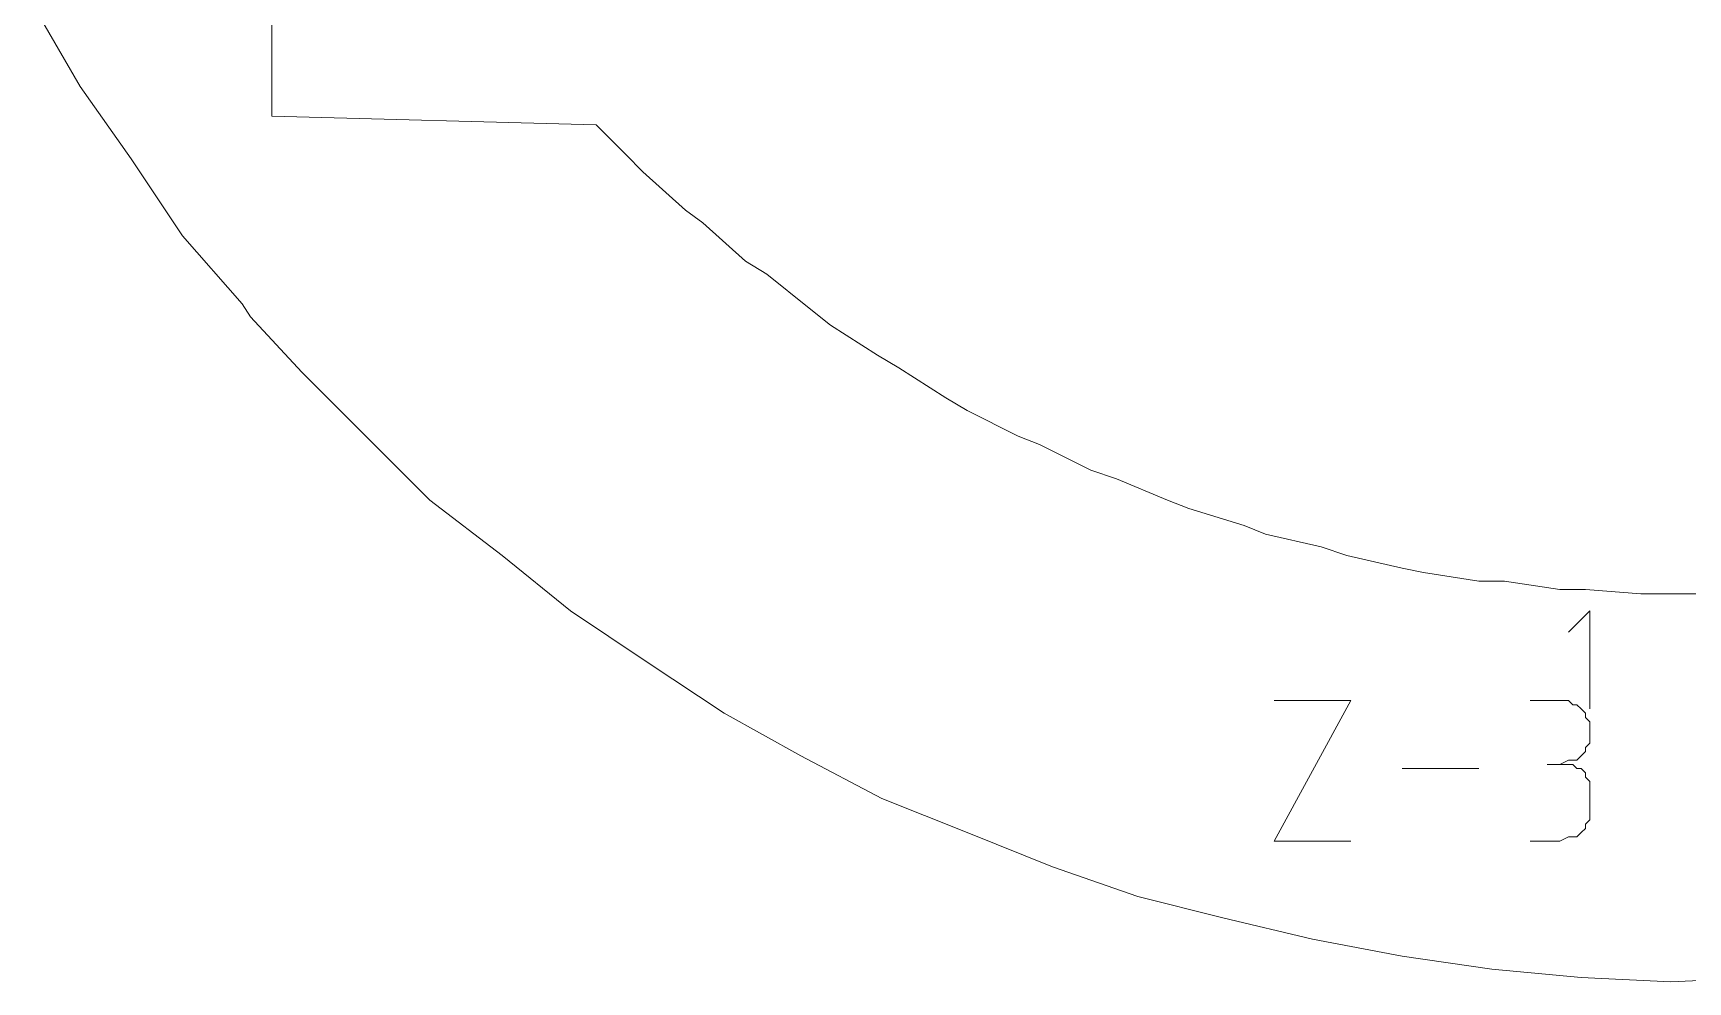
# Model space of a CAD drawing. Header units: centimetres. Extents: x -10.4 to 10.4, y -10.8 to 7.6.
# Drawn here: x 0.42 to 2.615, y -10.761 to -9.502 of the extents above; entities that cross this region are included whole.
import ezdxf
from ezdxf.lldxf.tags import DXFTag

# ---------------------------------------------------------------- set-up
doc = ezdxf.new("R2010")
doc.units = ezdxf.units.CM
doc.header["$MEASUREMENT"] = 0
doc.layers.add('layer 1', color=7, linetype='Continuous')
tags = doc.linetypes.add('New Line1145', pattern=[0.2, 0.1, -0.1]).pattern_tags.tags
tags[6:7] = [DXFTag(74, 4), DXFTag(75, 0), DXFTag(340, '0'), DXFTag(46, 1.0), DXFTag(50, 0.0), DXFTag(44, 0.0), DXFTag(45, 0.0)]
tags[4:5] = [DXFTag(74, 4), DXFTag(75, 0), DXFTag(340, '0'), DXFTag(46, 1.0), DXFTag(50, 0.0), DXFTag(44, 0.0), DXFTag(45, 0.0)]
tags = doc.linetypes.add('New Line1146', pattern=[0.2, 0.1, -0.1]).pattern_tags.tags
tags[6:7] = [DXFTag(74, 4), DXFTag(75, 0), DXFTag(340, '0'), DXFTag(46, 1.0), DXFTag(50, 0.0), DXFTag(44, 0.0), DXFTag(45, 0.0)]
tags[4:5] = [DXFTag(74, 4), DXFTag(75, 0), DXFTag(340, '0'), DXFTag(46, 1.0), DXFTag(50, 0.0), DXFTag(44, 0.0), DXFTag(45, 0.0)]
tags = doc.linetypes.add('New Line1147', pattern=[0.2, 0.1, -0.1]).pattern_tags.tags
tags[6:7] = [DXFTag(74, 4), DXFTag(75, 0), DXFTag(340, '0'), DXFTag(46, 1.0), DXFTag(50, 0.0), DXFTag(44, 0.0), DXFTag(45, 0.0)]
tags[4:5] = [DXFTag(74, 4), DXFTag(75, 0), DXFTag(340, '0'), DXFTag(46, 1.0), DXFTag(50, 0.0), DXFTag(44, 0.0), DXFTag(45, 0.0)]
tags = doc.linetypes.add('New Line1148', pattern=[0.2, 0.1, -0.1]).pattern_tags.tags
tags[6:7] = [DXFTag(74, 4), DXFTag(75, 0), DXFTag(340, '0'), DXFTag(46, 1.0), DXFTag(50, 0.0), DXFTag(44, 0.0), DXFTag(45, 0.0)]
tags[4:5] = [DXFTag(74, 4), DXFTag(75, 0), DXFTag(340, '0'), DXFTag(46, 1.0), DXFTag(50, 0.0), DXFTag(44, 0.0), DXFTag(45, 0.0)]
tags = doc.linetypes.add('New Line1149', pattern=[0.2, 0.1, -0.1]).pattern_tags.tags
tags[6:7] = [DXFTag(74, 4), DXFTag(75, 0), DXFTag(340, '0'), DXFTag(46, 1.0), DXFTag(50, 0.0), DXFTag(44, 0.0), DXFTag(45, 0.0)]
tags[4:5] = [DXFTag(74, 4), DXFTag(75, 0), DXFTag(340, '0'), DXFTag(46, 1.0), DXFTag(50, 0.0), DXFTag(44, 0.0), DXFTag(45, 0.0)]
tags = doc.linetypes.add('New Line1150', pattern=[0.2, 0.1, -0.1]).pattern_tags.tags
tags[6:7] = [DXFTag(74, 4), DXFTag(75, 0), DXFTag(340, '0'), DXFTag(46, 1.0), DXFTag(50, 0.0), DXFTag(44, 0.0), DXFTag(45, 0.0)]
tags[4:5] = [DXFTag(74, 4), DXFTag(75, 0), DXFTag(340, '0'), DXFTag(46, 1.0), DXFTag(50, 0.0), DXFTag(44, 0.0), DXFTag(45, 0.0)]
tags = doc.linetypes.add('New Line1151', pattern=[0.2, 0.1, -0.1]).pattern_tags.tags
tags[6:7] = [DXFTag(74, 4), DXFTag(75, 0), DXFTag(340, '0'), DXFTag(46, 1.0), DXFTag(50, 0.0), DXFTag(44, 0.0), DXFTag(45, 0.0)]
tags[4:5] = [DXFTag(74, 4), DXFTag(75, 0), DXFTag(340, '0'), DXFTag(46, 1.0), DXFTag(50, 0.0), DXFTag(44, 0.0), DXFTag(45, 0.0)]
tags = doc.linetypes.add('New Line1152', pattern=[0.2, 0.1, -0.1]).pattern_tags.tags
tags[6:7] = [DXFTag(74, 4), DXFTag(75, 0), DXFTag(340, '0'), DXFTag(46, 1.0), DXFTag(50, 0.0), DXFTag(44, 0.0), DXFTag(45, 0.0)]
tags[4:5] = [DXFTag(74, 4), DXFTag(75, 0), DXFTag(340, '0'), DXFTag(46, 1.0), DXFTag(50, 0.0), DXFTag(44, 0.0), DXFTag(45, 0.0)]
tags = doc.linetypes.add('New Line1153', pattern=[0.2, 0.1, -0.1]).pattern_tags.tags
tags[6:7] = [DXFTag(74, 4), DXFTag(75, 0), DXFTag(340, '0'), DXFTag(46, 1.0), DXFTag(50, 0.0), DXFTag(44, 0.0), DXFTag(45, 0.0)]
tags[4:5] = [DXFTag(74, 4), DXFTag(75, 0), DXFTag(340, '0'), DXFTag(46, 1.0), DXFTag(50, 0.0), DXFTag(44, 0.0), DXFTag(45, 0.0)]
tags = doc.linetypes.add('New Line1154', pattern=[0.2, 0.1, -0.1]).pattern_tags.tags
tags[6:7] = [DXFTag(74, 4), DXFTag(75, 0), DXFTag(340, '0'), DXFTag(46, 1.0), DXFTag(50, 0.0), DXFTag(44, 0.0), DXFTag(45, 0.0)]
tags[4:5] = [DXFTag(74, 4), DXFTag(75, 0), DXFTag(340, '0'), DXFTag(46, 1.0), DXFTag(50, 0.0), DXFTag(44, 0.0), DXFTag(45, 0.0)]
tags = doc.linetypes.add('New Line1155', pattern=[0.2, 0.1, -0.1]).pattern_tags.tags
tags[6:7] = [DXFTag(74, 4), DXFTag(75, 0), DXFTag(340, '0'), DXFTag(46, 1.0), DXFTag(50, 0.0), DXFTag(44, 0.0), DXFTag(45, 0.0)]
tags[4:5] = [DXFTag(74, 4), DXFTag(75, 0), DXFTag(340, '0'), DXFTag(46, 1.0), DXFTag(50, 0.0), DXFTag(44, 0.0), DXFTag(45, 0.0)]
tags = doc.linetypes.add('New Line1156', pattern=[0.2, 0.1, -0.1]).pattern_tags.tags
tags[6:7] = [DXFTag(74, 4), DXFTag(75, 0), DXFTag(340, '0'), DXFTag(46, 1.0), DXFTag(50, 0.0), DXFTag(44, 0.0), DXFTag(45, 0.0)]
tags[4:5] = [DXFTag(74, 4), DXFTag(75, 0), DXFTag(340, '0'), DXFTag(46, 1.0), DXFTag(50, 0.0), DXFTag(44, 0.0), DXFTag(45, 0.0)]
tags = doc.linetypes.add('New Line1157', pattern=[0.2, 0.1, -0.1]).pattern_tags.tags
tags[6:7] = [DXFTag(74, 4), DXFTag(75, 0), DXFTag(340, '0'), DXFTag(46, 1.0), DXFTag(50, 0.0), DXFTag(44, 0.0), DXFTag(45, 0.0)]
tags[4:5] = [DXFTag(74, 4), DXFTag(75, 0), DXFTag(340, '0'), DXFTag(46, 1.0), DXFTag(50, 0.0), DXFTag(44, 0.0), DXFTag(45, 0.0)]
tags = doc.linetypes.add('New Line1158', pattern=[0.2, 0.1, -0.1]).pattern_tags.tags
tags[6:7] = [DXFTag(74, 4), DXFTag(75, 0), DXFTag(340, '0'), DXFTag(46, 1.0), DXFTag(50, 0.0), DXFTag(44, 0.0), DXFTag(45, 0.0)]
tags[4:5] = [DXFTag(74, 4), DXFTag(75, 0), DXFTag(340, '0'), DXFTag(46, 1.0), DXFTag(50, 0.0), DXFTag(44, 0.0), DXFTag(45, 0.0)]
tags = doc.linetypes.add('New Line1159', pattern=[0.2, 0.1, -0.1]).pattern_tags.tags
tags[6:7] = [DXFTag(74, 4), DXFTag(75, 0), DXFTag(340, '0'), DXFTag(46, 1.0), DXFTag(50, 0.0), DXFTag(44, 0.0), DXFTag(45, 0.0)]
tags[4:5] = [DXFTag(74, 4), DXFTag(75, 0), DXFTag(340, '0'), DXFTag(46, 1.0), DXFTag(50, 0.0), DXFTag(44, 0.0), DXFTag(45, 0.0)]
tags = doc.linetypes.add('New Line1160', pattern=[0.2, 0.1, -0.1]).pattern_tags.tags
tags[6:7] = [DXFTag(74, 4), DXFTag(75, 0), DXFTag(340, '0'), DXFTag(46, 1.0), DXFTag(50, 0.0), DXFTag(44, 0.0), DXFTag(45, 0.0)]
tags[4:5] = [DXFTag(74, 4), DXFTag(75, 0), DXFTag(340, '0'), DXFTag(46, 1.0), DXFTag(50, 0.0), DXFTag(44, 0.0), DXFTag(45, 0.0)]
tags = doc.linetypes.add('New Line1161', pattern=[0.2, 0.1, -0.1]).pattern_tags.tags
tags[6:7] = [DXFTag(74, 4), DXFTag(75, 0), DXFTag(340, '0'), DXFTag(46, 1.0), DXFTag(50, 0.0), DXFTag(44, 0.0), DXFTag(45, 0.0)]
tags[4:5] = [DXFTag(74, 4), DXFTag(75, 0), DXFTag(340, '0'), DXFTag(46, 1.0), DXFTag(50, 0.0), DXFTag(44, 0.0), DXFTag(45, 0.0)]
tags = doc.linetypes.add('New Line1162', pattern=[0.2, 0.1, -0.1]).pattern_tags.tags
tags[6:7] = [DXFTag(74, 4), DXFTag(75, 0), DXFTag(340, '0'), DXFTag(46, 1.0), DXFTag(50, 0.0), DXFTag(44, 0.0), DXFTag(45, 0.0)]
tags[4:5] = [DXFTag(74, 4), DXFTag(75, 0), DXFTag(340, '0'), DXFTag(46, 1.0), DXFTag(50, 0.0), DXFTag(44, 0.0), DXFTag(45, 0.0)]
tags = doc.linetypes.add('New Line1163', pattern=[0.2, 0.1, -0.1]).pattern_tags.tags
tags[6:7] = [DXFTag(74, 4), DXFTag(75, 0), DXFTag(340, '0'), DXFTag(46, 1.0), DXFTag(50, 0.0), DXFTag(44, 0.0), DXFTag(45, 0.0)]
tags[4:5] = [DXFTag(74, 4), DXFTag(75, 0), DXFTag(340, '0'), DXFTag(46, 1.0), DXFTag(50, 0.0), DXFTag(44, 0.0), DXFTag(45, 0.0)]
tags = doc.linetypes.add('New Line1176', pattern=[0.2, 0.1, -0.1]).pattern_tags.tags
tags[6:7] = [DXFTag(74, 4), DXFTag(75, 0), DXFTag(340, '0'), DXFTag(46, 1.0), DXFTag(50, 0.0), DXFTag(44, 0.0), DXFTag(45, 0.0)]
tags[4:5] = [DXFTag(74, 4), DXFTag(75, 0), DXFTag(340, '0'), DXFTag(46, 1.0), DXFTag(50, 0.0), DXFTag(44, 0.0), DXFTag(45, 0.0)]
tags = doc.linetypes.add('New Line1177', pattern=[0.2, 0.1, -0.1]).pattern_tags.tags
tags[6:7] = [DXFTag(74, 4), DXFTag(75, 0), DXFTag(340, '0'), DXFTag(46, 1.0), DXFTag(50, 0.0), DXFTag(44, 0.0), DXFTag(45, 0.0)]
tags[4:5] = [DXFTag(74, 4), DXFTag(75, 0), DXFTag(340, '0'), DXFTag(46, 1.0), DXFTag(50, 0.0), DXFTag(44, 0.0), DXFTag(45, 0.0)]
tags = doc.linetypes.add('New Line1178', pattern=[0.2, 0.1, -0.1]).pattern_tags.tags
tags[6:7] = [DXFTag(74, 4), DXFTag(75, 0), DXFTag(340, '0'), DXFTag(46, 1.0), DXFTag(50, 0.0), DXFTag(44, 0.0), DXFTag(45, 0.0)]
tags[4:5] = [DXFTag(74, 4), DXFTag(75, 0), DXFTag(340, '0'), DXFTag(46, 1.0), DXFTag(50, 0.0), DXFTag(44, 0.0), DXFTag(45, 0.0)]
tags = doc.linetypes.add('New Line1179', pattern=[0.2, 0.1, -0.1]).pattern_tags.tags
tags[6:7] = [DXFTag(74, 4), DXFTag(75, 0), DXFTag(340, '0'), DXFTag(46, 1.0), DXFTag(50, 0.0), DXFTag(44, 0.0), DXFTag(45, 0.0)]
tags[4:5] = [DXFTag(74, 4), DXFTag(75, 0), DXFTag(340, '0'), DXFTag(46, 1.0), DXFTag(50, 0.0), DXFTag(44, 0.0), DXFTag(45, 0.0)]
tags = doc.linetypes.add('New Line1180', pattern=[0.2, 0.1, -0.1]).pattern_tags.tags
tags[6:7] = [DXFTag(74, 4), DXFTag(75, 0), DXFTag(340, '0'), DXFTag(46, 1.0), DXFTag(50, 0.0), DXFTag(44, 0.0), DXFTag(45, 0.0)]
tags[4:5] = [DXFTag(74, 4), DXFTag(75, 0), DXFTag(340, '0'), DXFTag(46, 1.0), DXFTag(50, 0.0), DXFTag(44, 0.0), DXFTag(45, 0.0)]
tags = doc.linetypes.add('New Line1181', pattern=[0.2, 0.1, -0.1]).pattern_tags.tags
tags[6:7] = [DXFTag(74, 4), DXFTag(75, 0), DXFTag(340, '0'), DXFTag(46, 1.0), DXFTag(50, 0.0), DXFTag(44, 0.0), DXFTag(45, 0.0)]
tags[4:5] = [DXFTag(74, 4), DXFTag(75, 0), DXFTag(340, '0'), DXFTag(46, 1.0), DXFTag(50, 0.0), DXFTag(44, 0.0), DXFTag(45, 0.0)]
tags = doc.linetypes.add('New Line1182', pattern=[0.2, 0.1, -0.1]).pattern_tags.tags
tags[6:7] = [DXFTag(74, 4), DXFTag(75, 0), DXFTag(340, '0'), DXFTag(46, 1.0), DXFTag(50, 0.0), DXFTag(44, 0.0), DXFTag(45, 0.0)]
tags[4:5] = [DXFTag(74, 4), DXFTag(75, 0), DXFTag(340, '0'), DXFTag(46, 1.0), DXFTag(50, 0.0), DXFTag(44, 0.0), DXFTag(45, 0.0)]
tags = doc.linetypes.add('New Line1183', pattern=[0.2, 0.1, -0.1]).pattern_tags.tags
tags[6:7] = [DXFTag(74, 4), DXFTag(75, 0), DXFTag(340, '0'), DXFTag(46, 1.0), DXFTag(50, 0.0), DXFTag(44, 0.0), DXFTag(45, 0.0)]
tags[4:5] = [DXFTag(74, 4), DXFTag(75, 0), DXFTag(340, '0'), DXFTag(46, 1.0), DXFTag(50, 0.0), DXFTag(44, 0.0), DXFTag(45, 0.0)]
tags = doc.linetypes.add('New Line1184', pattern=[0.2, 0.1, -0.1]).pattern_tags.tags
tags[6:7] = [DXFTag(74, 4), DXFTag(75, 0), DXFTag(340, '0'), DXFTag(46, 1.0), DXFTag(50, 0.0), DXFTag(44, 0.0), DXFTag(45, 0.0)]
tags[4:5] = [DXFTag(74, 4), DXFTag(75, 0), DXFTag(340, '0'), DXFTag(46, 1.0), DXFTag(50, 0.0), DXFTag(44, 0.0), DXFTag(45, 0.0)]
tags = doc.linetypes.add('New Line1185', pattern=[0.2, 0.1, -0.1]).pattern_tags.tags
tags[6:7] = [DXFTag(74, 4), DXFTag(75, 0), DXFTag(340, '0'), DXFTag(46, 1.0), DXFTag(50, 0.0), DXFTag(44, 0.0), DXFTag(45, 0.0)]
tags[4:5] = [DXFTag(74, 4), DXFTag(75, 0), DXFTag(340, '0'), DXFTag(46, 1.0), DXFTag(50, 0.0), DXFTag(44, 0.0), DXFTag(45, 0.0)]
tags = doc.linetypes.add('New Line1186', pattern=[0.2, 0.1, -0.1]).pattern_tags.tags
tags[6:7] = [DXFTag(74, 4), DXFTag(75, 0), DXFTag(340, '0'), DXFTag(46, 1.0), DXFTag(50, 0.0), DXFTag(44, 0.0), DXFTag(45, 0.0)]
tags[4:5] = [DXFTag(74, 4), DXFTag(75, 0), DXFTag(340, '0'), DXFTag(46, 1.0), DXFTag(50, 0.0), DXFTag(44, 0.0), DXFTag(45, 0.0)]
tags = doc.linetypes.add('New Line1187', pattern=[0.2, 0.1, -0.1]).pattern_tags.tags
tags[6:7] = [DXFTag(74, 4), DXFTag(75, 0), DXFTag(340, '0'), DXFTag(46, 1.0), DXFTag(50, 0.0), DXFTag(44, 0.0), DXFTag(45, 0.0)]
tags[4:5] = [DXFTag(74, 4), DXFTag(75, 0), DXFTag(340, '0'), DXFTag(46, 1.0), DXFTag(50, 0.0), DXFTag(44, 0.0), DXFTag(45, 0.0)]
tags = doc.linetypes.add('New Line1188', pattern=[0.2, 0.1, -0.1]).pattern_tags.tags
tags[6:7] = [DXFTag(74, 4), DXFTag(75, 0), DXFTag(340, '0'), DXFTag(46, 1.0), DXFTag(50, 0.0), DXFTag(44, 0.0), DXFTag(45, 0.0)]
tags[4:5] = [DXFTag(74, 4), DXFTag(75, 0), DXFTag(340, '0'), DXFTag(46, 1.0), DXFTag(50, 0.0), DXFTag(44, 0.0), DXFTag(45, 0.0)]
tags = doc.linetypes.add('New Line1189', pattern=[0.2, 0.1, -0.1]).pattern_tags.tags
tags[6:7] = [DXFTag(74, 4), DXFTag(75, 0), DXFTag(340, '0'), DXFTag(46, 1.0), DXFTag(50, 0.0), DXFTag(44, 0.0), DXFTag(45, 0.0)]
tags[4:5] = [DXFTag(74, 4), DXFTag(75, 0), DXFTag(340, '0'), DXFTag(46, 1.0), DXFTag(50, 0.0), DXFTag(44, 0.0), DXFTag(45, 0.0)]
tags = doc.linetypes.add('New Line1190', pattern=[0.2, 0.1, -0.1]).pattern_tags.tags
tags[6:7] = [DXFTag(74, 4), DXFTag(75, 0), DXFTag(340, '0'), DXFTag(46, 1.0), DXFTag(50, 0.0), DXFTag(44, 0.0), DXFTag(45, 0.0)]
tags[4:5] = [DXFTag(74, 4), DXFTag(75, 0), DXFTag(340, '0'), DXFTag(46, 1.0), DXFTag(50, 0.0), DXFTag(44, 0.0), DXFTag(45, 0.0)]
tags = doc.linetypes.add('New Line1191', pattern=[0.2, 0.1, -0.1]).pattern_tags.tags
tags[6:7] = [DXFTag(74, 4), DXFTag(75, 0), DXFTag(340, '0'), DXFTag(46, 1.0), DXFTag(50, 0.0), DXFTag(44, 0.0), DXFTag(45, 0.0)]
tags[4:5] = [DXFTag(74, 4), DXFTag(75, 0), DXFTag(340, '0'), DXFTag(46, 1.0), DXFTag(50, 0.0), DXFTag(44, 0.0), DXFTag(45, 0.0)]
tags = doc.linetypes.add('New Line1192', pattern=[0.2, 0.1, -0.1]).pattern_tags.tags
tags[6:7] = [DXFTag(74, 4), DXFTag(75, 0), DXFTag(340, '0'), DXFTag(46, 1.0), DXFTag(50, 0.0), DXFTag(44, 0.0), DXFTag(45, 0.0)]
tags[4:5] = [DXFTag(74, 4), DXFTag(75, 0), DXFTag(340, '0'), DXFTag(46, 1.0), DXFTag(50, 0.0), DXFTag(44, 0.0), DXFTag(45, 0.0)]
tags = doc.linetypes.add('New Line1193', pattern=[0.2, 0.1, -0.1]).pattern_tags.tags
tags[6:7] = [DXFTag(74, 4), DXFTag(75, 0), DXFTag(340, '0'), DXFTag(46, 1.0), DXFTag(50, 0.0), DXFTag(44, 0.0), DXFTag(45, 0.0)]
tags[4:5] = [DXFTag(74, 4), DXFTag(75, 0), DXFTag(340, '0'), DXFTag(46, 1.0), DXFTag(50, 0.0), DXFTag(44, 0.0), DXFTag(45, 0.0)]
tags = doc.linetypes.add('New Line1194', pattern=[0.2, 0.1, -0.1]).pattern_tags.tags
tags[6:7] = [DXFTag(74, 4), DXFTag(75, 0), DXFTag(340, '0'), DXFTag(46, 1.0), DXFTag(50, 0.0), DXFTag(44, 0.0), DXFTag(45, 0.0)]
tags[4:5] = [DXFTag(74, 4), DXFTag(75, 0), DXFTag(340, '0'), DXFTag(46, 1.0), DXFTag(50, 0.0), DXFTag(44, 0.0), DXFTag(45, 0.0)]
tags = doc.linetypes.add('New Line1195', pattern=[0.2, 0.1, -0.1]).pattern_tags.tags
tags[6:7] = [DXFTag(74, 4), DXFTag(75, 0), DXFTag(340, '0'), DXFTag(46, 1.0), DXFTag(50, 0.0), DXFTag(44, 0.0), DXFTag(45, 0.0)]
tags[4:5] = [DXFTag(74, 4), DXFTag(75, 0), DXFTag(340, '0'), DXFTag(46, 1.0), DXFTag(50, 0.0), DXFTag(44, 0.0), DXFTag(45, 0.0)]
tags = doc.linetypes.add('New Line1196', pattern=[0.2, 0.1, -0.1]).pattern_tags.tags
tags[6:7] = [DXFTag(74, 4), DXFTag(75, 0), DXFTag(340, '0'), DXFTag(46, 1.0), DXFTag(50, 0.0), DXFTag(44, 0.0), DXFTag(45, 0.0)]
tags[4:5] = [DXFTag(74, 4), DXFTag(75, 0), DXFTag(340, '0'), DXFTag(46, 1.0), DXFTag(50, 0.0), DXFTag(44, 0.0), DXFTag(45, 0.0)]
tags = doc.linetypes.add('New Line1197', pattern=[0.2, 0.1, -0.1]).pattern_tags.tags
tags[6:7] = [DXFTag(74, 4), DXFTag(75, 0), DXFTag(340, '0'), DXFTag(46, 1.0), DXFTag(50, 0.0), DXFTag(44, 0.0), DXFTag(45, 0.0)]
tags[4:5] = [DXFTag(74, 4), DXFTag(75, 0), DXFTag(340, '0'), DXFTag(46, 1.0), DXFTag(50, 0.0), DXFTag(44, 0.0), DXFTag(45, 0.0)]
tags = doc.linetypes.add('New Line1198', pattern=[0.2, 0.1, -0.1]).pattern_tags.tags
tags[6:7] = [DXFTag(74, 4), DXFTag(75, 0), DXFTag(340, '0'), DXFTag(46, 1.0), DXFTag(50, 0.0), DXFTag(44, 0.0), DXFTag(45, 0.0)]
tags[4:5] = [DXFTag(74, 4), DXFTag(75, 0), DXFTag(340, '0'), DXFTag(46, 1.0), DXFTag(50, 0.0), DXFTag(44, 0.0), DXFTag(45, 0.0)]
tags = doc.linetypes.add('New Line1199', pattern=[0.2, 0.1, -0.1]).pattern_tags.tags
tags[6:7] = [DXFTag(74, 4), DXFTag(75, 0), DXFTag(340, '0'), DXFTag(46, 1.0), DXFTag(50, 0.0), DXFTag(44, 0.0), DXFTag(45, 0.0)]
tags[4:5] = [DXFTag(74, 4), DXFTag(75, 0), DXFTag(340, '0'), DXFTag(46, 1.0), DXFTag(50, 0.0), DXFTag(44, 0.0), DXFTag(45, 0.0)]
tags = doc.linetypes.add('New Line1200', pattern=[0.2, 0.1, -0.1]).pattern_tags.tags
tags[6:7] = [DXFTag(74, 4), DXFTag(75, 0), DXFTag(340, '0'), DXFTag(46, 1.0), DXFTag(50, 0.0), DXFTag(44, 0.0), DXFTag(45, 0.0)]
tags[4:5] = [DXFTag(74, 4), DXFTag(75, 0), DXFTag(340, '0'), DXFTag(46, 1.0), DXFTag(50, 0.0), DXFTag(44, 0.0), DXFTag(45, 0.0)]
tags = doc.linetypes.add('New Line1201', pattern=[0.2, 0.1, -0.1]).pattern_tags.tags
tags[6:7] = [DXFTag(74, 4), DXFTag(75, 0), DXFTag(340, '0'), DXFTag(46, 1.0), DXFTag(50, 0.0), DXFTag(44, 0.0), DXFTag(45, 0.0)]
tags[4:5] = [DXFTag(74, 4), DXFTag(75, 0), DXFTag(340, '0'), DXFTag(46, 1.0), DXFTag(50, 0.0), DXFTag(44, 0.0), DXFTag(45, 0.0)]
tags = doc.linetypes.add('New Line1202', pattern=[0.2, 0.1, -0.1]).pattern_tags.tags
tags[6:7] = [DXFTag(74, 4), DXFTag(75, 0), DXFTag(340, '0'), DXFTag(46, 1.0), DXFTag(50, 0.0), DXFTag(44, 0.0), DXFTag(45, 0.0)]
tags[4:5] = [DXFTag(74, 4), DXFTag(75, 0), DXFTag(340, '0'), DXFTag(46, 1.0), DXFTag(50, 0.0), DXFTag(44, 0.0), DXFTag(45, 0.0)]
tags = doc.linetypes.add('New Line1203', pattern=[0.2, 0.1, -0.1]).pattern_tags.tags
tags[6:7] = [DXFTag(74, 4), DXFTag(75, 0), DXFTag(340, '0'), DXFTag(46, 1.0), DXFTag(50, 0.0), DXFTag(44, 0.0), DXFTag(45, 0.0)]
tags[4:5] = [DXFTag(74, 4), DXFTag(75, 0), DXFTag(340, '0'), DXFTag(46, 1.0), DXFTag(50, 0.0), DXFTag(44, 0.0), DXFTag(45, 0.0)]
tags = doc.linetypes.add('New Line1204', pattern=[0.2, 0.1, -0.1]).pattern_tags.tags
tags[6:7] = [DXFTag(74, 4), DXFTag(75, 0), DXFTag(340, '0'), DXFTag(46, 1.0), DXFTag(50, 0.0), DXFTag(44, 0.0), DXFTag(45, 0.0)]
tags[4:5] = [DXFTag(74, 4), DXFTag(75, 0), DXFTag(340, '0'), DXFTag(46, 1.0), DXFTag(50, 0.0), DXFTag(44, 0.0), DXFTag(45, 0.0)]
tags = doc.linetypes.add('New Line1205', pattern=[0.2, 0.1, -0.1]).pattern_tags.tags
tags[6:7] = [DXFTag(74, 4), DXFTag(75, 0), DXFTag(340, '0'), DXFTag(46, 1.0), DXFTag(50, 0.0), DXFTag(44, 0.0), DXFTag(45, 0.0)]
tags[4:5] = [DXFTag(74, 4), DXFTag(75, 0), DXFTag(340, '0'), DXFTag(46, 1.0), DXFTag(50, 0.0), DXFTag(44, 0.0), DXFTag(45, 0.0)]
tags = doc.linetypes.add('New Line1206', pattern=[0.2, 0.1, -0.1]).pattern_tags.tags
tags[6:7] = [DXFTag(74, 4), DXFTag(75, 0), DXFTag(340, '0'), DXFTag(46, 1.0), DXFTag(50, 0.0), DXFTag(44, 0.0), DXFTag(45, 0.0)]
tags[4:5] = [DXFTag(74, 4), DXFTag(75, 0), DXFTag(340, '0'), DXFTag(46, 1.0), DXFTag(50, 0.0), DXFTag(44, 0.0), DXFTag(45, 0.0)]
tags = doc.linetypes.add('New Line1207', pattern=[0.2, 0.1, -0.1]).pattern_tags.tags
tags[6:7] = [DXFTag(74, 4), DXFTag(75, 0), DXFTag(340, '0'), DXFTag(46, 1.0), DXFTag(50, 0.0), DXFTag(44, 0.0), DXFTag(45, 0.0)]
tags[4:5] = [DXFTag(74, 4), DXFTag(75, 0), DXFTag(340, '0'), DXFTag(46, 1.0), DXFTag(50, 0.0), DXFTag(44, 0.0), DXFTag(45, 0.0)]
tags = doc.linetypes.add('New Line1208', pattern=[0.2, 0.1, -0.1]).pattern_tags.tags
tags[6:7] = [DXFTag(74, 4), DXFTag(75, 0), DXFTag(340, '0'), DXFTag(46, 1.0), DXFTag(50, 0.0), DXFTag(44, 0.0), DXFTag(45, 0.0)]
tags[4:5] = [DXFTag(74, 4), DXFTag(75, 0), DXFTag(340, '0'), DXFTag(46, 1.0), DXFTag(50, 0.0), DXFTag(44, 0.0), DXFTag(45, 0.0)]
tags = doc.linetypes.add('New Line1341', pattern=[0.2, 0.1, -0.1]).pattern_tags.tags
tags[6:7] = [DXFTag(74, 4), DXFTag(75, 0), DXFTag(340, '0'), DXFTag(46, 1.0), DXFTag(50, 0.0), DXFTag(44, 0.0), DXFTag(45, 0.0)]
tags[4:5] = [DXFTag(74, 4), DXFTag(75, 0), DXFTag(340, '0'), DXFTag(46, 1.0), DXFTag(50, 0.0), DXFTag(44, 0.0), DXFTag(45, 0.0)]
tags = doc.linetypes.add('New Line1342', pattern=[0.2, 0.1, -0.1]).pattern_tags.tags
tags[6:7] = [DXFTag(74, 4), DXFTag(75, 0), DXFTag(340, '0'), DXFTag(46, 1.0), DXFTag(50, 0.0), DXFTag(44, 0.0), DXFTag(45, 0.0)]
tags[4:5] = [DXFTag(74, 4), DXFTag(75, 0), DXFTag(340, '0'), DXFTag(46, 1.0), DXFTag(50, 0.0), DXFTag(44, 0.0), DXFTag(45, 0.0)]
tags = doc.linetypes.add('New Line1343', pattern=[0.2, 0.1, -0.1]).pattern_tags.tags
tags[6:7] = [DXFTag(74, 4), DXFTag(75, 0), DXFTag(340, '0'), DXFTag(46, 1.0), DXFTag(50, 0.0), DXFTag(44, 0.0), DXFTag(45, 0.0)]
tags[4:5] = [DXFTag(74, 4), DXFTag(75, 0), DXFTag(340, '0'), DXFTag(46, 1.0), DXFTag(50, 0.0), DXFTag(44, 0.0), DXFTag(45, 0.0)]
tags = doc.linetypes.add('New Line1344', pattern=[0.2, 0.1, -0.1]).pattern_tags.tags
tags[6:7] = [DXFTag(74, 4), DXFTag(75, 0), DXFTag(340, '0'), DXFTag(46, 1.0), DXFTag(50, 0.0), DXFTag(44, 0.0), DXFTag(45, 0.0)]
tags[4:5] = [DXFTag(74, 4), DXFTag(75, 0), DXFTag(340, '0'), DXFTag(46, 1.0), DXFTag(50, 0.0), DXFTag(44, 0.0), DXFTag(45, 0.0)]
tags = doc.linetypes.add('New Line1345', pattern=[0.2, 0.1, -0.1]).pattern_tags.tags
tags[6:7] = [DXFTag(74, 4), DXFTag(75, 0), DXFTag(340, '0'), DXFTag(46, 1.0), DXFTag(50, 0.0), DXFTag(44, 0.0), DXFTag(45, 0.0)]
tags[4:5] = [DXFTag(74, 4), DXFTag(75, 0), DXFTag(340, '0'), DXFTag(46, 1.0), DXFTag(50, 0.0), DXFTag(44, 0.0), DXFTag(45, 0.0)]

msp = doc.modelspace()

# ---------------------------------------------------------------- linework, layer by layer
at = {"layer": 'layer 1', "color": 5, "linetype": 'New Line1208', "lineweight": 9}
msp.add_open_spline([(0.73643, -9.61198), (0.73643, -9.61198), (0.73643, -9.35734), (0.73643, -9.35734)], degree=3, dxfattribs=at)
at = {"layer": 'layer 1', "color": 5, "linetype": 'New Line1341', "lineweight": 9}
msp.add_open_spline([(0.41953, -9.46497), (0.41953, -9.46497), (0.4818, -9.57246), (0.4818, -9.57246)], degree=3, dxfattribs=at)
at = {"layer": 'layer 1', "color": 5, "linetype": 'New Line1342', "lineweight": 9}
msp.add_open_spline([(0.4818, -9.57246), (0.4818, -9.57246), (0.54976, -9.66856), (0.54976, -9.66856)], degree=3, dxfattribs=at)
at = {"layer": 'layer 1', "color": 5, "linetype": 'New Line1207', "lineweight": 9}
msp.add_open_spline([(1.16637, -9.62336), (1.16637, -9.62336), (0.73643, -9.61198), (0.73643, -9.61198)], degree=3, dxfattribs=at)
at = {"layer": 'layer 1', "color": 5, "linetype": 'New Line1206', "lineweight": 9}
msp.add_open_spline([(1.20604, -9.66288), (1.20604, -9.66288), (1.16637, -9.62336), (1.16637, -9.62336)], degree=3, dxfattribs=at)
at = {"layer": 'layer 1', "color": 5, "linetype": 'New Line1343', "lineweight": 9}
msp.add_open_spline([(0.54976, -9.66856), (0.54976, -9.66856), (0.61758, -9.77051), (0.61758, -9.77051)], degree=3, dxfattribs=at)
at = {"layer": 'layer 1', "color": 5, "linetype": 'New Line1205', "lineweight": 9}
msp.add_open_spline([(1.22864, -9.68563), (1.22864, -9.68563), (1.20604, -9.66288), (1.20604, -9.66288)], degree=3, dxfattribs=at)
at = {"layer": 'layer 1', "color": 5, "linetype": 'New Line1204', "lineweight": 9}
msp.add_open_spline([(1.28523, -9.73653), (1.28523, -9.73653), (1.22864, -9.68563), (1.22864, -9.68563)], degree=3, dxfattribs=at)
at = {"layer": 'layer 1', "color": 5, "linetype": 'New Line1203', "lineweight": 9}
msp.add_open_spline([(1.30783, -9.75345), (1.30783, -9.75345), (1.28523, -9.73653), (1.28523, -9.73653)], degree=3, dxfattribs=at)
at = {"layer": 'layer 1', "color": 5, "linetype": 'New Line1202', "lineweight": 9}
msp.add_open_spline([(1.36442, -9.80434), (1.36442, -9.80434), (1.30783, -9.75345), (1.30783, -9.75345)], degree=3, dxfattribs=at)
at = {"layer": 'layer 1', "color": 5, "linetype": 'New Line1344', "lineweight": 9}
msp.add_open_spline([(0.61758, -9.77051), (0.61758, -9.77051), (0.69677, -9.86092), (0.69677, -9.86092)], degree=3, dxfattribs=at)
at = {"layer": 'layer 1', "color": 5, "linetype": 'New Line1201', "lineweight": 9}
msp.add_open_spline([(1.39271, -9.8214), (1.39271, -9.8214), (1.36442, -9.80434), (1.36442, -9.80434)], degree=3, dxfattribs=at)
at = {"layer": 'layer 1', "color": 5, "linetype": 'New Line1200', "lineweight": 9}
msp.add_open_spline([(1.4493, -9.86661), (1.4493, -9.86661), (1.39271, -9.8214), (1.39271, -9.8214)], degree=3, dxfattribs=at)
at = {"layer": 'layer 1', "color": 5, "linetype": 'New Line1345', "lineweight": 9}
msp.add_open_spline([(0.69677, -9.86092), (0.69677, -9.86092), (0.70815, -9.87799), (0.70815, -9.87799)], degree=3, dxfattribs=at)
at = {"layer": 'layer 1', "color": 5, "linetype": 'New Line1145', "lineweight": 9}
msp.add_open_spline([(0.70815, -9.87799), (0.70815, -9.87799), (0.77611, -9.95149), (0.77611, -9.95149)], degree=3, dxfattribs=at)
at = {"layer": 'layer 1', "color": 5, "linetype": 'New Line1199', "lineweight": 9}
msp.add_open_spline([(1.47759, -9.88922), (1.47759, -9.88922), (1.4493, -9.86661), (1.4493, -9.86661)], degree=3, dxfattribs=at)
at = {"layer": 'layer 1', "color": 5, "linetype": 'New Line1198', "lineweight": 9}
msp.add_open_spline([(1.53987, -9.92889), (1.53987, -9.92889), (1.47759, -9.88922), (1.47759, -9.88922)], degree=3, dxfattribs=at)
at = {"layer": 'layer 1', "color": 5, "linetype": 'New Line1197', "lineweight": 9}
msp.add_open_spline([(1.56816, -9.9458), (1.56816, -9.9458), (1.53987, -9.92889), (1.53987, -9.92889)], degree=3, dxfattribs=at)
at = {"layer": 'layer 1', "color": 5, "linetype": 'New Line1146', "lineweight": 9}
msp.add_open_spline([(0.77611, -9.95149), (0.77611, -9.95149), (0.86083, -10.03637), (0.86083, -10.03637)], degree=3, dxfattribs=at)
at = {"layer": 'layer 1', "color": 5, "linetype": 'New Line1196', "lineweight": 9}
msp.add_open_spline([(1.63043, -9.98548), (1.63043, -9.98548), (1.56816, -9.9458), (1.56816, -9.9458)], degree=3, dxfattribs=at)
at = {"layer": 'layer 1', "color": 5, "linetype": 'New Line1195', "lineweight": 9}
msp.add_open_spline([(1.65873, -10.00239), (1.65873, -10.00239), (1.63043, -9.98548), (1.63043, -9.98548)], degree=3, dxfattribs=at)
at = {"layer": 'layer 1', "color": 5, "linetype": 'New Line1194', "lineweight": 9}
msp.add_open_spline([(1.72654, -10.03637), (1.72654, -10.03637), (1.65873, -10.00239), (1.65873, -10.00239)], degree=3, dxfattribs=at)
at = {"layer": 'layer 1', "color": 5, "linetype": 'New Line1147', "lineweight": 9}
msp.add_open_spline([(0.86083, -10.03637), (0.86083, -10.03637), (0.94571, -10.12125), (0.94571, -10.12125)], degree=3, dxfattribs=at)
at = {"layer": 'layer 1', "color": 5, "linetype": 'New Line1193', "lineweight": 9}
msp.add_open_spline([(1.75483, -10.04775), (1.75483, -10.04775), (1.72654, -10.03637), (1.72654, -10.03637)], degree=3, dxfattribs=at)
at = {"layer": 'layer 1', "color": 5, "linetype": 'New Line1192', "lineweight": 9}
msp.add_open_spline([(1.82279, -10.08158), (1.82279, -10.08158), (1.75483, -10.04775), (1.75483, -10.04775)], degree=3, dxfattribs=at)
at = {"layer": 'layer 1', "color": 5, "linetype": 'New Line1191', "lineweight": 9}
msp.add_open_spline([(1.85678, -10.09296), (1.85678, -10.09296), (1.82279, -10.08158), (1.82279, -10.08158)], degree=3, dxfattribs=at)
at = {"layer": 'layer 1', "color": 5, "linetype": 'New Line1190', "lineweight": 9}
msp.add_open_spline([(1.92459, -10.12125), (1.92459, -10.12125), (1.85678, -10.09296), (1.85678, -10.09296)], degree=3, dxfattribs=at)
at = {"layer": 'layer 1', "color": 5, "linetype": 'New Line1148', "lineweight": 9}
msp.add_open_spline([(0.94571, -10.12125), (0.94571, -10.12125), (1.04197, -10.19476), (1.04197, -10.19476)], degree=3, dxfattribs=at)
at = {"layer": 'layer 1', "color": 5, "linetype": 'New Line1189', "lineweight": 9}
msp.add_open_spline([(1.95288, -10.13247), (1.95288, -10.13247), (1.92459, -10.12125), (1.92459, -10.12125)], degree=3, dxfattribs=at)
at = {"layer": 'layer 1', "color": 5, "linetype": 'New Line1188', "lineweight": 9}
msp.add_open_spline([(2.02638, -10.15524), (2.02638, -10.15524), (1.95288, -10.13247), (1.95288, -10.13247)], degree=3, dxfattribs=at)
at = {"layer": 'layer 1', "color": 5, "linetype": 'New Line1187', "lineweight": 9}
msp.add_open_spline([(2.05468, -10.16646), (2.05468, -10.16646), (2.02638, -10.15524), (2.02638, -10.15524)], degree=3, dxfattribs=at)
at = {"layer": 'layer 1', "color": 5, "linetype": 'New Line1186', "lineweight": 9}
msp.add_open_spline([(2.12833, -10.18352), (2.12833, -10.18352), (2.05468, -10.16646), (2.05468, -10.16646)], degree=3, dxfattribs=at)
at = {"layer": 'layer 1', "color": 5, "linetype": 'New Line1185', "lineweight": 9}
msp.add_open_spline([(2.16231, -10.19476), (2.16231, -10.19476), (2.12833, -10.18352), (2.12833, -10.18352)], degree=3, dxfattribs=at)
at = {"layer": 'layer 1', "color": 5, "linetype": 'New Line1149', "lineweight": 9}
msp.add_open_spline([(1.04197, -10.19476), (1.04197, -10.19476), (1.13254, -10.2684), (1.13254, -10.2684)], degree=3, dxfattribs=at)
at = {"layer": 'layer 1', "color": 5, "linetype": 'New Line1184', "lineweight": 9}
msp.add_open_spline([(2.23581, -10.21182), (2.23581, -10.21182), (2.16231, -10.19476), (2.16231, -10.19476)], degree=3, dxfattribs=at)
at = {"layer": 'layer 1', "color": 5, "linetype": 'New Line1183', "lineweight": 9}
msp.add_open_spline([(2.26411, -10.21736), (2.26411, -10.21736), (2.23581, -10.21182), (2.23581, -10.21182)], degree=3, dxfattribs=at)
at = {"layer": 'layer 1', "color": 5, "linetype": 'New Line1182', "lineweight": 9}
msp.add_open_spline([(2.33761, -10.22873), (2.33761, -10.22873), (2.26411, -10.21736), (2.26411, -10.21736)], degree=3, dxfattribs=at)
at = {"layer": 'layer 1', "color": 5, "linetype": 'New Line1181', "lineweight": 9}
msp.add_open_spline([(2.37158, -10.22873), (2.37158, -10.22873), (2.33761, -10.22873), (2.33761, -10.22873)], degree=3, dxfattribs=at)
at = {"layer": 'layer 1', "color": 5, "linetype": 'New Line1180', "lineweight": 9}
msp.add_open_spline([(2.44509, -10.24011), (2.44509, -10.24011), (2.37158, -10.22873), (2.37158, -10.22873)], degree=3, dxfattribs=at)
at = {"layer": 'layer 1', "color": 5, "linetype": 'New Line1179', "lineweight": 9}
msp.add_open_spline([(2.47907, -10.24011), (2.47907, -10.24011), (2.44509, -10.24011), (2.44509, -10.24011)], degree=3, dxfattribs=at)
at = {"layer": 'layer 1', "color": 5, "linetype": 'New Line1178', "lineweight": 9}
msp.add_open_spline([(2.55258, -10.24565), (2.55258, -10.24565), (2.47907, -10.24011), (2.47907, -10.24011)], degree=3, dxfattribs=at)
at = {"layer": 'layer 1', "color": 5, "linetype": 'New Line1177', "lineweight": 9}
msp.add_open_spline([(2.58655, -10.24565), (2.58655, -10.24565), (2.55258, -10.24565), (2.55258, -10.24565)], degree=3, dxfattribs=at)
at = {"layer": 'layer 1', "color": 5, "linetype": 'New Line1176', "lineweight": 9}
msp.add_open_spline([(2.63746, -10.24565), (2.63746, -10.24565), (2.58655, -10.24565), (2.58655, -10.24565)], degree=3, dxfattribs=at)
at = {"layer": 'layer 1', "color": 5, "linetype": 'New Line1150', "lineweight": 9}
msp.add_open_spline([(1.13254, -10.2684), (1.13254, -10.2684), (1.23433, -10.33622), (1.23433, -10.33622)], degree=3, dxfattribs=at)
at = {"layer": 'layer 1', "color": 1, "lineweight": 20}
for points in [[(2.48476, -10.2684), (2.48476, -10.2684), (2.45646, -10.2967), (2.45646, -10.2967)], [(2.48476, -10.39849), (2.48476, -10.39849), (2.48476, -10.2684), (2.48476, -10.2684)], [(2.06606, -10.57394), (2.06606, -10.57394), (2.16785, -10.38712), (2.16785, -10.38712)], [(2.16785, -10.38712), (2.16785, -10.38712), (2.06606, -10.38712), (2.06606, -10.38712)], [(2.44509, -10.38712), (2.44509, -10.38712), (2.40557, -10.38712), (2.40557, -10.38712)], [(2.45646, -10.38712), (2.45646, -10.38712), (2.44509, -10.38712), (2.44509, -10.38712)], [(2.46215, -10.3928), (2.46215, -10.3928), (2.45646, -10.38712), (2.45646, -10.38712)], [(2.4677, -10.3928), (2.4677, -10.3928), (2.46215, -10.3928), (2.46215, -10.3928)], [(2.47338, -10.39849), (2.47338, -10.39849), (2.4677, -10.3928), (2.4677, -10.3928)], [(2.47907, -10.40418), (2.47907, -10.40418), (2.47338, -10.39849), (2.47338, -10.39849)], [(2.47907, -10.40972), (2.47907, -10.40972), (2.47907, -10.40418), (2.47907, -10.40418)], [(2.48476, -10.41541), (2.48476, -10.41541), (2.47907, -10.40972), (2.47907, -10.40972)], [(2.48476, -10.4211), (2.48476, -10.4211), (2.48476, -10.41541), (2.48476, -10.41541)], [(2.48476, -10.42679), (2.48476, -10.42679), (2.48476, -10.4211), (2.48476, -10.4211)], [(2.48476, -10.43801), (2.48476, -10.43801), (2.48476, -10.42679), (2.48476, -10.42679)], [(2.48476, -10.42679), (2.48476, -10.42679), (2.48476, -10.42679), (2.48476, -10.42679)], [(2.47907, -10.44939), (2.47907, -10.44939), (2.48476, -10.4437), (2.48476, -10.4437)], [(2.47907, -10.45508), (2.47907, -10.45508), (2.47907, -10.44939), (2.47907, -10.44939)], [(2.48476, -10.4437), (2.48476, -10.4437), (2.48476, -10.43801), (2.48476, -10.43801)], [(2.44509, -10.472), (2.44509, -10.472), (2.45646, -10.46631), (2.45646, -10.46631)], [(2.45646, -10.46631), (2.45646, -10.46631), (2.46215, -10.46631), (2.46215, -10.46631)], [(2.46215, -10.46631), (2.46215, -10.46631), (2.4677, -10.46631), (2.4677, -10.46631)], [(2.4677, -10.46631), (2.4677, -10.46631), (2.47338, -10.46076), (2.47338, -10.46076)], [(2.47338, -10.46076), (2.47338, -10.46076), (2.47907, -10.45508), (2.47907, -10.45508)], [(2.33761, -10.47768), (2.33761, -10.47768), (2.23581, -10.47768), (2.23581, -10.47768)], [(2.44509, -10.472), (2.44509, -10.472), (2.42818, -10.472), (2.42818, -10.472)], [(2.42818, -10.472), (2.42818, -10.472), (2.44509, -10.472), (2.44509, -10.472)], [(2.45646, -10.472), (2.45646, -10.472), (2.44509, -10.472), (2.44509, -10.472)], [(2.44509, -10.472), (2.44509, -10.472), (2.44509, -10.472), (2.44509, -10.472)], [(2.46215, -10.472), (2.46215, -10.472), (2.45646, -10.472), (2.45646, -10.472)], [(2.4677, -10.47768), (2.4677, -10.47768), (2.46215, -10.472), (2.46215, -10.472)], [(2.47338, -10.47768), (2.47338, -10.47768), (2.4677, -10.47768), (2.4677, -10.47768)], [(2.47907, -10.48337), (2.47907, -10.48337), (2.47338, -10.47768), (2.47338, -10.47768)], [(2.47907, -10.48906), (2.47907, -10.48906), (2.47907, -10.48337), (2.47907, -10.48337)], [(2.48476, -10.49459), (2.48476, -10.49459), (2.47907, -10.48906), (2.47907, -10.48906)], [(2.48476, -10.50028), (2.48476, -10.50028), (2.48476, -10.49459), (2.48476, -10.49459)], [(2.48476, -10.51166), (2.48476, -10.51166), (2.48476, -10.50028), (2.48476, -10.50028)], [(2.48476, -10.52858), (2.48476, -10.52858), (2.48476, -10.51166), (2.48476, -10.51166)], [(2.48476, -10.51166), (2.48476, -10.51166), (2.48476, -10.51166), (2.48476, -10.51166)], [(2.48476, -10.53996), (2.48476, -10.53996), (2.48476, -10.52858), (2.48476, -10.52858)], [(2.47338, -10.56256), (2.47338, -10.56256), (2.47907, -10.55688), (2.47907, -10.55688)], [(2.47907, -10.55119), (2.47907, -10.55119), (2.48476, -10.54564), (2.48476, -10.54564)], [(2.47907, -10.55688), (2.47907, -10.55688), (2.47907, -10.55119), (2.47907, -10.55119)], [(2.48476, -10.54564), (2.48476, -10.54564), (2.48476, -10.53996), (2.48476, -10.53996)], [(2.16785, -10.57394), (2.16785, -10.57394), (2.06606, -10.57394), (2.06606, -10.57394)], [(2.40557, -10.57394), (2.40557, -10.57394), (2.44509, -10.57394), (2.44509, -10.57394)], [(2.44509, -10.57394), (2.44509, -10.57394), (2.45646, -10.56825), (2.45646, -10.56825)], [(2.44509, -10.57394), (2.44509, -10.57394), (2.44509, -10.57394), (2.44509, -10.57394)], [(2.45646, -10.56825), (2.45646, -10.56825), (2.46215, -10.56825), (2.46215, -10.56825)], [(2.46215, -10.56825), (2.46215, -10.56825), (2.4677, -10.56825), (2.4677, -10.56825)], [(2.4677, -10.56825), (2.4677, -10.56825), (2.47338, -10.56256), (2.47338, -10.56256)]]:
    msp.add_open_spline(points, degree=3, dxfattribs=at)
at = {"layer": 'layer 1', "color": 5, "linetype": 'New Line1151', "lineweight": 9}
msp.add_open_spline([(1.23433, -10.33622), (1.23433, -10.33622), (1.33613, -10.40418), (1.33613, -10.40418)], degree=3, dxfattribs=at)
at = {"layer": 'layer 1', "color": 5, "linetype": 'New Line1152', "lineweight": 9}
msp.add_open_spline([(1.33613, -10.40418), (1.33613, -10.40418), (1.43807, -10.46076), (1.43807, -10.46076)], degree=3, dxfattribs=at)
at = {"layer": 'layer 1', "color": 5, "linetype": 'New Line1153', "lineweight": 9}
msp.add_open_spline([(1.43807, -10.46076), (1.43807, -10.46076), (1.54555, -10.51735), (1.54555, -10.51735)], degree=3, dxfattribs=at)
at = {"layer": 'layer 1', "color": 5, "linetype": 'New Line1154', "lineweight": 9}
msp.add_open_spline([(1.54555, -10.51735), (1.54555, -10.51735), (1.65873, -10.56256), (1.65873, -10.56256)], degree=3, dxfattribs=at)
at = {"layer": 'layer 1', "color": 5, "linetype": 'New Line1155', "lineweight": 9}
msp.add_open_spline([(1.65873, -10.56256), (1.65873, -10.56256), (1.7719, -10.60777), (1.7719, -10.60777)], degree=3, dxfattribs=at)
at = {"layer": 'layer 1', "color": 5, "linetype": 'New Line1156', "lineweight": 9}
msp.add_open_spline([(1.7719, -10.60777), (1.7719, -10.60777), (1.88508, -10.64743), (1.88508, -10.64743)], degree=3, dxfattribs=at)
at = {"layer": 'layer 1', "color": 5, "linetype": 'New Line1157', "lineweight": 9}
msp.add_open_spline([(1.88508, -10.64743), (1.88508, -10.64743), (1.99809, -10.67573), (1.99809, -10.67573)], degree=3, dxfattribs=at)
at = {"layer": 'layer 1', "color": 5, "linetype": 'New Line1158', "lineweight": 9}
msp.add_open_spline([(1.99809, -10.67573), (1.99809, -10.67573), (2.11695, -10.70403), (2.11695, -10.70403)], degree=3, dxfattribs=at)
at = {"layer": 'layer 1', "color": 5, "linetype": 'New Line1159', "lineweight": 9}
msp.add_open_spline([(2.11695, -10.70403), (2.11695, -10.70403), (2.23581, -10.72663), (2.23581, -10.72663)], degree=3, dxfattribs=at)
at = {"layer": 'layer 1', "color": 5, "linetype": 'New Line1160', "lineweight": 9}
msp.add_open_spline([(2.23581, -10.72663), (2.23581, -10.72663), (2.35467, -10.74355), (2.35467, -10.74355)], degree=3, dxfattribs=at)
at = {"layer": 'layer 1', "color": 5, "linetype": 'New Line1161', "lineweight": 9}
msp.add_open_spline([(2.35467, -10.74355), (2.35467, -10.74355), (2.47338, -10.75492), (2.47338, -10.75492)], degree=3, dxfattribs=at)
at = {"layer": 'layer 1', "color": 5, "linetype": 'New Line1162', "lineweight": 9}
msp.add_open_spline([(2.47338, -10.75492), (2.47338, -10.75492), (2.59224, -10.76061), (2.59224, -10.76061)], degree=3, dxfattribs=at)
at = {"layer": 'layer 1', "color": 5, "linetype": 'New Line1163', "lineweight": 9}
msp.add_open_spline([(2.59224, -10.76061), (2.59224, -10.76061), (2.71679, -10.75492), (2.71679, -10.75492)], degree=3, dxfattribs=at)

doc.saveas('drawing.dxf')
